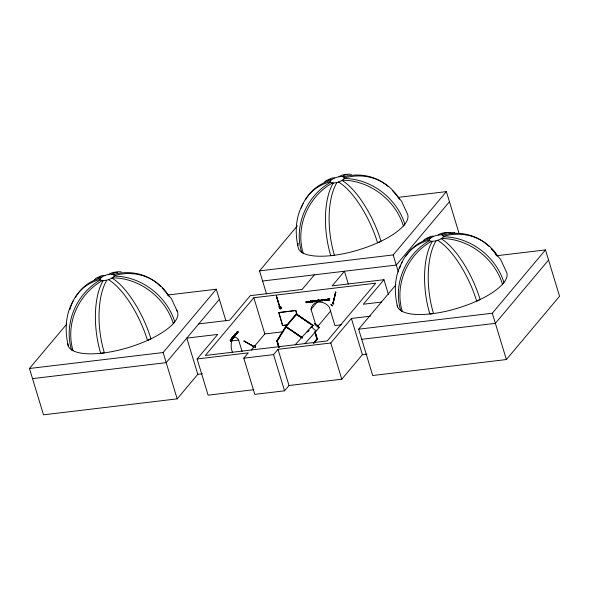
<?xml version="1.0" encoding="UTF-8"?>
<svg xmlns="http://www.w3.org/2000/svg" width="589" height="589" viewBox="0 0 589 589"><rect width="100%" height="100%" fill="white"/><g stroke="black" fill="none" stroke-linecap="round" stroke-linejoin="round"><path stroke-width="0.88" d="M231.897 338.749C231.875 337.526 232.949 339.36 232.257 338.476M310.27 301.281C311.375 300.434 309.733 301.296 311.176 301.914M232.037 338.579L231.492 338.83L231.698 339.654L232.088 339.433L231.683 338.057L232.066 339.301M236.02 334.589L235.755 333.735L236.204 334.567L235.71 334.559M230.704 340.295L230.719 339.735L230.638 340.398L231.19 340.53M230.888 340.273L230.998 339.411L231.374 340.332M317.927 301.06L318.354 301.163M231.109 340.626L231.116 339.669L230.652 339.809M236.52 333.61C236.358 333.102 236.785 334.007 236.432 333.514M234.312 336.466C234.039 334.854 233.774 335.87 234.223 336.908C234.407 337.46 233.156 335.355 234.422 336.422C235.615 331.857 234.937 338.204 234.694 335.016M230.387 340.059C231.168 342.503 229.872 339.374 230.387 340.626M231.86 339.558C231.985 339.72 231.558 337.254 231.882 339.632M307.046 302.209L308.297 302.326L307.973 301.575M237.176 332.888L237.227 332.461M317.235 301.237L316.742 300.81M236.756 332.748L236.955 333.676M232.648 338.557C232.059 335.818 232.758 340.206 232.773 338.064M317.979 300.604L317.685 300.147M237.161 332.807L237.809 332.652L237.153 333.072L237.249 331.43L237.669 332.814L236.918 332.122L237.212 333.367L236.955 332.505L237.441 332.262M306.648 302.481C306.494 301.148 305.772 302.061 306.729 302.348M326.269 299.764L326.785 299.853M326.829 300.221L326.358 299.565M320.217 300.891L319.827 300.221M326.321 299.396C325.467 300.832 327.852 299.772 326.321 299.455M320.387 300.883L320.232 300.221L319.569 300.375M326.578 300.331L327.042 299.845M319.606 300.442C320.46 301.222 319.702 301.325 319.613 300.361M320.6 300.243C321.064 302.26 320.666 298.947 321.447 300.684M326.571 299.345L326.181 299.654L326.527 300.206M309.07 301.767L309.696 301.384M309.188 301.531L309.24 302.209L309.821 302.253M309.254 301.804L309.512 301.494M317.758 301.067L318.472 301.207M237.772 331.504L237.794 332.483M332.77 303.622L335.62 292.026L333.116 303.71M332.881 303.666L335.62 292.026M333.006 303.674L335.966 292.122M319.061 300.125C318.678 300.773 318.929 300.53 319.385 301.178C318.332 300.788 318.075 298.991 318.973 301.148M306.589 301.767L305.853 301.59L306.206 302.753L306.913 302.415L306.516 302.01M311.058 301.943C309.902 302.658 312.185 301.708 310.506 301.215M232.044 339.301L231.875 338.749M317.184 300.523L316.882 300.508M328.125 300.132L327.845 298.881L327.44 299.418M231.602 339.684L231.227 340.317M320.092 301.112L320.445 300.53M307.083 302.164L307.502 302.503M322.19 300.125L321.668 300.184L322.735 300.132M310.985 302.032L310.344 301.193M314.327 301.723C313.908 300 313.613 301.84 314.371 301.789M73.154 301.06C65.195 314.747 64.665 331.18 68.405 346.258M303.232 203.455C295.266 217.135 294.743 233.575 298.476 248.654A57.221 19.481 -16.9 0 0 360.895 249.176A57.221 19.481 -16.9 0 0 407.411 213.851L401.507 201.121L392.296 190.438M402.339 261.752C394.372 275.431 393.85 291.872 397.582 306.95M315.314 300.95L315.505 301.561L315.1 300.721L314.887 301.715L315.196 300.935M231.131 339.028C231.617 338.167 231.433 341.554 230.866 339.698M234.599 336.076L234.312 335.465L234.393 336.724M243.89 341.2L253.557 346.273C253.506 349.027 252.21 344.963 253.476 346.494L244.111 340.965M310.58 301.053L310.904 300.92M308.135 301.656C309.048 303.21 306.516 301.767 307.311 301.767M317.876 301.067L318.141 300.419L317.574 300.302M317.199 301.288L316.86 300.67M311.905 301.185L311.684 301.627L311.979 301.097M311.758 301.539L312.31 301.943L311.507 301.664L311.817 301.119M321.822 300.14L322.397 300.817L322.301 300.162M231.543 339.941L231.315 339.006M232.537 338.609L232.537 338.16M236.174 333.565C236.55 332.38 236.807 334.986 235.843 333.639L236.079 333.322L236.071 334.206M320.335 300.523L319.709 300.442L319.952 300.986M321.219 300.662C320.261 299.433 321.837 300.802 320.836 300.633M317.132 301.465L317.449 300.964M320.755 300.346L321.277 300.684M317.721 301.067L318.023 300.604M231.322 339.212L231.772 339.846M237.595 331.526L237.868 332.351L237.868 331.43M234.775 336.054L234.812 335.089M319.245 300.412L319.584 301.156L318.907 300.721M278.553 347.039L276.727 341.046L285.724 326.453L302.643 337.946M279.061 347.289L277.198 341.164L286.026 326.902L302.4 338.027M294.404 316.934L296.296 313.863L313.215 325.356L311.456 327.455M312.788 325.437L296.444 314.158L312.892 325.555M308.555 302.297L308.224 301.656M235.836 333.433L236.248 333.507L235.836 333.433L236.137 334.64M307.392 302.422L307.429 301.804L306.928 301.958M234.886 335.966L234.886 335.134L235.033 335.973M317.92 300.979C319.142 299.867 316.565 300.235 317.861 300.176M230.461 341.245L230.24 339.905M232.788 337.806L232.964 336.996L232.839 338.38L232.78 337.011L232.493 337.394M316.205 301.251C315.439 301.553 315.402 300.419 316.035 301.384M320.556 300.257L321.145 300.051M328.787 300L328.397 299.138M328.419 299.573C328.213 299.345 329.045 300.383 328.912 299.853M316.116 301.539L315.535 300.677M325.128 300.464L324.539 299.595L324.797 300.228M202.351 373.779L197.801 374.317L177.186 398.863L43.527 414.825L29.45 368.493L66.675 324.178M29.45 368.493L163.116 352.531L216.296 289.228L225.918 320.902M219.366 299.352L166.186 362.655L32.528 378.617M266.53 293.94L259.528 270.888L297.342 225.867M253.778 389.712L208.116 395.167L197.116 358.966L217.731 334.419L186.801 338.115L197.801 374.317M253.83 297.739L205.325 355.484L327.241 340.921L375.753 283.176L253.83 297.739L264.829 333.941L254.816 345.861M230.579 339.573L230.895 340.891L230.513 339.647M232.037 337.74L232.397 339.095L232.228 338.528M233.796 336.267L233.995 337.195L233.458 336.054L233.7 337.549L232.986 336.613L233.671 337.298M233.516 337.571L233.561 336.135M235.328 333.83C234.503 333.551 236.469 335.958 235.666 334.044M231.808 338.108L232.184 339.352M233.17 336.591L233.7 337.549M234.076 335.406L234.164 335.966M234.967 334.419L235.504 333.808M237.374 331.482L237.75 332.726M233.546 336.363L233.811 337.217L233.73 336.341M236.83 332.454L237.536 332.829M231.514 338.984L231.175 339.352L231.551 339.102M235.88 333.786L236.218 333.389M232.309 337.416C233.185 337.917 232.552 336.385 232.839 338.38M236.248 333.507L235.696 333.808M231.322 340.147L231.182 339.389L231.506 340.125M234.606 335.759L234.275 335.958L234.702 335.804M232.213 339.117L232.103 337.666M235.136 334.228C235.431 336.665 236.115 333.801 234.93 334.294M236.918 332.122L237.095 333.315M233.016 338.358L233.082 338.277A11.081 4.83 83.2 0 1 238.626 340.074L242.086 351.471M279.517 306.862L276.337 295.98L279.731 306.84M276.455 296.068L279.827 306.722M287.079 325.047L282.602 325.584L278.833 312.523L295.84 310.491L297.408 315.645M366.947 354.122L362.397 354.666L341.782 379.206L289.008 385.508L284.539 390.816L254.794 394.372L243.794 358.171L248.256 352.855L197.116 358.966M314.416 274.82L302.113 289.471L250.296 295.656L229.681 320.202L198.751 323.891M251.282 350.072L253.638 347.267M282.602 325.584L278.833 312.523M278.685 312.693L295.84 310.491M285.694 326.542L296.296 313.863M306.295 301.988L306.825 302.378L306.552 302.709M296.444 314.158L286.004 326.615L302.503 337.652M296.304 314.401L285.959 326.718L276.985 340.678M306.206 302.753L306.398 301.752M306.891 301.833L307.465 301.686L307.848 302.488M286.026 326.902L301.531 337.666M308.481 301.273C309.593 304.049 308.489 300.309 308.577 301.583L309.063 302.334M276.727 341.046L279.083 338.248M309.91 302.069L309.151 301.774M277.198 341.164L279.179 347.142M311.11 300.876L311.64 302.105L311.338 300.773M310.565 301.958L310.999 301.892L310.506 301.583M310.543 302.209L311.147 302.061M311.507 301.664L312.31 301.943M311.485 302.12L311.183 300.795M312.295 301.502L312.877 301.391M312.906 301.958L312.332 301.59L312.855 301.782M313.09 300.802C314.335 303.195 312.56 300.523 313.238 300.773M312.361 301.48L312.84 301.303L312.435 301.391M313.473 301.119L313.738 301.664M314.585 300.383L314.754 300.935M314.312 300.832L313.915 300.935M314.276 301.045L313.952 301.516M314.497 301.737L314.106 301.531M314.43 300.405L314.806 301.649M315.034 300.972L315.351 301.583M316.028 301.45C316.006 299.536 316.779 302.569 316.072 300.611M316.536 300.552L316.816 301.804L317.132 301.384M316.816 301.804L316.992 301.34M315.579 324.244L311.051 309.343L317.493 301.678M317.707 301.377L318.428 301.075M243.794 358.171L273.539 354.615L278.008 349.306L330.782 342.997L351.397 318.458L370.496 316.175M321.778 300.221L321.727 300.898L321.741 300.103M321.955 300.11L322.316 300.751M323.236 299.514L324.289 299.308M322.426 300.044L322.765 300.773L322.632 300.029M323.847 299.565L323.994 300.626M325.202 300.383L324.708 300.405L324.539 299.595M325.238 299.514L325.422 300.456L325.165 299.602M325.791 300.199L326.181 300.287L325.739 299.573M325.084 299.536L325.342 300.39M327.374 299.565C327.646 300.994 326.755 298.984 327.462 299.241M327.97 300.154L327.815 299.124M327.543 300.125L327.131 299.293M328.942 298.748L329.472 299.97L329.17 298.645M328.721 299.632L328.78 299.845M329.317 299.992L329.015 298.66M307.105 332.167L308.835 330.112M310.558 328.058L312.862 325.319M307.929 331.651L309.107 330.252M317.817 326.358L330.701 311.029M316.897 338.741L315.468 334.456M313.562 343.026L317.169 338.911L315.049 331.924M313.723 343.012L317.169 338.911M314.651 341.988L316.948 339.257M313.863 343.269L317.383 339.073L315.299 332.218M259.528 270.888L393.187 254.927L446.366 191.616L458.875 232.78M388.409 294.353L383.962 279.694L363.347 304.233L381.539 302.061M449.444 201.747L396.264 265.05L262.598 281.012M496.372 255.781L545.473 249.913L559.55 296.245L506.371 359.548L372.704 375.51L358.635 329.185L395.86 284.87M358.635 329.185L492.294 313.223L545.473 249.913M548.55 260.043L495.371 323.346L361.705 339.308M295.214 344.793L311.684 326.409M304.874 343.667L319.179 327.705A3.225 0.552 41.9 0 0 315.962 324.156A3.225 0.552 41.9 0 0 315.218 324.775A3.225 0.552 41.9 0 0 319.179 327.705M326.306 299.617L326.733 299.389L326.969 299.934M319.105 300.567L318.804 300.176M307.981 302.51C309.041 302.459 307.046 301.804 308.275 301.539M230.373 341.156L230.277 340.67M319.054 300.434L318.759 300.096M236.233 334.206L236.027 333.617M328.228 299.418L328.662 299.44M314.526 301.516L313.768 301.222M317.28 301.362L317.427 300.861M309.335 301.62L309.277 301.943M237.904 331.563L237.684 332.373M331.371 305.05L331.217 304.461M332.424 305.868L331.232 304.888M332.66 305.765L331.931 305.551M312.693 301.988L313.112 301.818M307.318 302.51L307.296 301.877M328.618 299.963L328.537 299.219M326.181 300.287L325.584 299.595M322.338 299.934L322.765 300.773M314.997 300.721L314.681 301.023L314.511 300.471M328.61 300.096L329.163 299.838M312.538 301.008L312.229 301.583L312.766 301.899M325.658 299.286L325.665 300.184M398.179 197.374L446.366 191.616M167.195 295.089L216.296 289.228M383.962 279.694L332.144 285.886L344.447 271.234L348.379 284.163M318.384 300.088L319.083 300.007M323.273 299.632L324.325 299.433M325.445 299.492L325.967 299.551M312.958 301.06L313.547 301.031M283.648 325.305L287.226 324.878M236.969 332.277L237.19 332.932M236.513 332.844L236.844 333.035M233.332 336.201L233.745 336.113M234.194 336.069L233.995 336.739M232.486 337.21L232.942 337.173L232.721 337.711M264.829 333.941L283.014 331.769M341.296 324.811L334.935 325.57L329.339 307.163A11.081 9.233 40 0 0 318.332 302.12A11.081 9.233 40 0 0 311.051 309.343M232.898 338.3L233.082 338.277A11.081 4.83 83.2 0 0 231.344 348.732L232.412 352.244M230.998 340.022L231.47 340M231.359 340.943L238.626 340.074M277.191 341.245L278.847 347.274M448.678 232.854L454.951 232.471M316.897 300.567L317.353 300.95M318.737 300.051L319.186 300.405M328.463 299.19L329.023 299.926M312.781 301.863L312.391 301.597M253.557 346.273L244.001 340.957M331.055 304.491L331.452 304.55M326.578 299.448L326.947 299.83M320.026 300.905L319.783 300.353L320.232 300.78M331.165 304.484L332.329 305.419M321.071 300.14L321.38 300.692M331.312 304.587L332.594 305.75M296.046 314.224L309.814 323.641M491.403 248.735L500.613 259.418L506.518 272.147A57.221 19.481 -16.9 0 1 457.624 308.216A57.221 19.481 -16.9 0 1 397.104 305.323M162.218 288.05L171.436 298.726L177.341 311.456M312.928 301.531L312.612 301.008L312.207 301.494M492.294 313.223L506.371 359.548M393.187 254.927L398.363 271.941M351.397 318.458L362.397 354.666M327.786 299.212L328.044 300.066M321.535 299.956L321.881 300.883M330.782 342.997L341.782 379.206M314.762 331.71L317.007 338.925M295.7 310.668L297.003 314.96M278.008 349.306L289.008 385.508M273.539 354.615L284.539 390.816M235.195 334.147L235.629 335.244M232.221 337.718L232.515 338.646L232.721 338.138M230.395 339.595L230.711 340.913M163.116 352.531L177.186 398.863M254.779 345.971A0.987 0.449 84.7 0 1 255.405 345.714A0.987 0.449 84.7 0 1 255.574 347.149A0.987 0.449 84.7 0 1 254.919 347.157M254.654 345.979A0.987 0.449 84.7 0 1 255.287 345.721A0.987 0.449 84.7 0 1 255.457 347.164A0.987 0.449 84.7 0 1 254.794 347.171M316.359 330.26A3.225 0.552 41.9 0 1 313.642 328.927A3.225 0.552 41.9 0 1 312.222 326.52M280.673 307.23A0.987 0.714 -37.1 0 1 281.402 307.87A0.987 0.714 -37.1 0 1 280.504 308.827A0.987 0.714 -37.1 0 1 279.62 308.356M280.614 307.156A0.987 0.714 -37.1 0 1 281.343 307.797A0.987 0.714 -37.1 0 1 280.452 308.754A0.987 0.714 -37.1 0 1 279.561 308.283M297.924 245.274A57.221 19.481 -16.9 0 1 298.277 243.419M336.827 182.789A57.221 24.929 83.2 0 0 334.427 255.258L330.768 255.692A57.221 24.929 83.2 0 1 333.175 183.223M342.658 176.288A57.221 24.929 83.2 0 1 351.405 174.337M339.006 176.729A57.221 24.929 83.2 0 1 347.746 174.771M324.495 182.089A57.221 20.762 65 0 1 331.821 179.542M338.41 181.979A57.221 20.762 65 0 1 377.571 242.83L381.024 241.218A57.221 20.762 65 0 0 342.607 180.808M327.955 180.477A57.221 20.762 65 0 1 334.397 177.856M301.163 208.153A57.221 47.687 40 0 1 302.142 205.598M302.879 203.941A57.221 47.687 40 0 1 330.481 181.743M342.018 180.256A57.221 47.687 40 0 1 403.384 225.985L404.842 224.254A57.221 47.687 40 0 0 344.396 178.519M305.566 199.811A57.221 47.687 40 0 1 330.238 180.47M343.961 178.114A57.221 51.346 -59.5 0 1 399.401 199.119M332.41 183.017A57.221 51.346 -59.5 0 0 303.173 253.16L301.612 252.239A57.221 51.346 -59.5 0 1 330.856 182.097M343.262 176.95A57.221 51.346 -59.5 0 1 388.129 186.477M435.934 241.085A57.221 24.929 83.2 0 0 433.533 313.554L429.874 313.989A57.221 24.929 83.2 0 1 432.282 241.519M441.765 234.584A57.221 24.929 83.2 0 1 450.511 232.633M438.113 235.026A57.221 24.929 83.2 0 1 446.852 233.067M423.601 240.386A57.221 20.762 65 0 1 430.927 237.838M437.517 240.275A57.221 20.762 65 0 1 476.678 301.126L480.131 299.514A57.221 20.762 65 0 0 441.713 239.105M427.062 238.773A57.221 20.762 65 0 1 433.504 236.152M399.71 268.186A57.221 47.687 40 0 1 400.579 265.587M401.249 263.894A57.221 47.687 40 0 1 429.587 240.04M441.124 238.552A57.221 47.687 40 0 1 502.491 284.281L503.948 282.551A57.221 47.687 40 0 0 443.502 236.815M405.578 256.576A57.221 47.687 40 0 1 430.191 238.53M443.068 236.41A57.221 51.346 -59.5 0 1 497.617 255.965M431.516 241.313A57.221 51.346 -59.5 0 0 402.28 311.456L400.719 310.536A57.221 51.346 -59.5 0 1 429.167 240.849M442.368 235.247A57.221 51.346 -59.5 0 1 489.209 246.6M491.093 248.551A57.221 51.346 -59.5 0 1 492.868 250.627M495.054 253.542A57.221 51.346 -59.5 0 1 496.056 255.052M176.597 310.175A57.221 19.481 -16.9 0 1 129.285 347.267A57.221 19.481 -16.9 0 1 67.831 343.77M106.756 280.393A57.221 24.929 83.2 0 0 104.349 352.863L100.697 353.304A57.221 24.929 83.2 0 1 103.097 280.835M111.851 274.437A57.221 24.929 83.2 0 1 121.327 271.941M108.928 274.334A57.221 24.929 83.2 0 1 117.667 272.383M94.424 279.694A57.221 20.762 65 0 1 101.742 277.154M108.339 279.591A57.221 20.762 65 0 1 147.493 340.442L150.953 338.83A57.221 20.762 65 0 0 111.792 277.979M97.877 278.082A57.221 20.762 65 0 1 105.203 275.542M70.047 309.254A57.221 47.687 40 0 1 100.41 279.348M112.867 277.861A57.221 47.687 40 0 1 173.306 323.597L174.764 321.866A57.221 47.687 40 0 0 114.325 276.131M75.495 297.423A57.221 47.687 40 0 1 101.006 277.839M113.883 275.726A57.221 51.346 -59.5 0 1 169.323 296.731M102.339 280.622A57.221 51.346 -59.5 0 0 73.095 350.764L71.541 349.851A57.221 51.346 -59.5 0 1 100.778 279.701M113.184 274.562A57.221 51.346 -59.5 0 1 160.664 286.548M332.77 303.033L333.86 304.012L332.77 303.033M279.422 307.384A0.744 0.537 -37.1 0 0 280.18 306.398A0.744 0.537 -37.1 0 0 279.031 306.53A0.744 0.537 -37.1 0 0 279.422 307.384M333.028 183.017A7.436 2.533 -16.9 0 0 344.41 178.187A7.436 2.533 -16.9 0 0 334.478 178.106A7.436 2.533 -16.9 0 0 333.028 183.017M432.135 241.313A7.436 2.533 -16.9 0 0 443.517 236.483A7.436 2.533 -16.9 0 0 433.585 236.403A7.436 2.533 -16.9 0 0 432.135 241.313M102.957 280.622A7.436 2.533 -16.9 0 0 114.332 275.799A7.436 2.533 -16.9 0 0 104.4 275.711A7.436 2.533 -16.9 0 0 102.957 280.622"/></g></svg>
